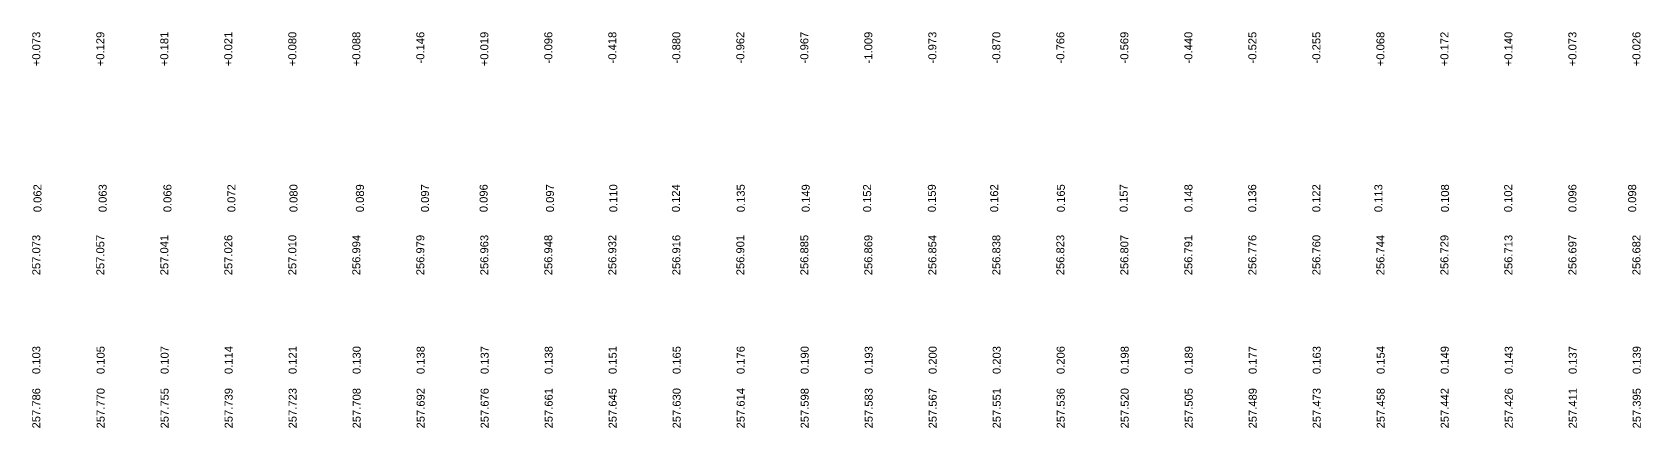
# Model space of a CAD drawing. Header units: feet. Extents: x 32905 to 38206, y -6633 to -4867.
# Drawn here: x 33999 to 34501, y -6633 to -6509 of the extents above; entities that cross this region are included whole.
import ezdxf
from ezdxf.enums import TextEntityAlignment as Align

# ---------------------------------------------------------------- set-up
doc = ezdxf.new("R2010")
doc.units = ezdxf.units.FT
doc.header["$MEASUREMENT"] = 0
for name, color, linetype, lineweight in [('LS CUT FILL', 10, 'Continuous', 0), ('LS PFL-EFL', 10, 'Continuous', 0), ('LS PRL-ERL', 10, 'Continuous', 0), ('LS PRO FL', 10, 'Continuous', 0), ('LS PRO. RL', 10, 'Continuous', 0)]:
    doc.layers.add(name, color=color, linetype=linetype, lineweight=lineweight)
doc.styles.get("Standard").update_dxf_attribs({"font": 'arial.ttf'})
doc.styles.add('Style-Arial', font='arial.ttf')

msp = doc.modelspace()

# ---------------------------------------------------------------- texts
at = {"layer": 'LS CUT FILL', "color": 1, "lineweight": 0, "style": 'Style-Arial'}
for s, p in [('+0.073', (34000, -6509.35)), ('+0.129', (34020, -6509.35)), ('+0.181', (34040, -6509.35)), ('+0.021', (34060, -6509.35)), ('+0.080', (34080, -6509.35)), ('+0.088', (34100, -6509.35)), ('-0.146', (34120, -6509.35)), ('+0.019', (34140, -6509.35)), ('-0.096', (34160, -6509.35)), ('-0.418', (34180, -6509.35)), ('-0.880', (34200, -6509.35)), ('-0.962', (34220, -6509.35)), ('-0.967', (34240, -6509.35)), ('-1.009', (34260, -6509.35)), ('-0.973', (34280, -6509.35)), ('-0.870', (34300, -6509.35)), ('-0.766', (34320, -6509.35)), ('-0.569', (34340, -6509.35)), ('-0.440', (34360, -6509.35)), ('-0.525', (34380, -6509.35)), ('-0.255', (34400, -6509.35)), ('+0.068', (34420.01, -6509.35)), ('+0.172', (34440.01, -6509.35)), ('+0.140', (34460.01, -6509.35)), ('+0.073', (34480.01, -6509.35)), ('+0.026', (34500.01, -6509.35))]:
    msp.add_text(s, height=2.5, rotation=90, dxfattribs=at).set_placement(p, align=Align.MIDDLE_RIGHT)
at = {"layer": 'LS PFL-EFL'}
for s, p in [('0.062', (34001.62, -6565.76)), ('0.063', (34021.98, -6565.76)), ('0.066', (34042.23, -6565.76)), ('0.072', (34062.22, -6565.76)), ('0.080', (34081.62, -6565.76)), ('0.089', (34102.37, -6565.76)), ('0.097', (34122.71, -6565.76)), ('0.096', (34141.03, -6565.76)), ('0.097', (34161.77, -6565.76)), ('0.110', (34181.56, -6565.76)), ('0.124', (34201.12, -6565.76)), ('0.135', (34221.38, -6565.76)), ('0.149', (34241.68, -6565.76)), ('0.152', (34260.88, -6565.76)), ('0.159', (34281.09, -6565.76)), ('0.162', (34300.58, -6565.76)), ('0.165', (34321.4, -6565.76)), ('0.157', (34341.03, -6565.76)), ('0.148', (34361.28, -6565.76)), ('0.136', (34381.2, -6565.76)), ('0.122', (34401.23, -6565.76)), ('0.113', (34420.63, -6565.76)), ('0.108', (34441.43, -6565.76)), ('0.102', (34461.19, -6565.76)), ('0.096', (34481.26, -6565.76)), ('0.098', (34499.93, -6565.76))]:
    msp.add_text(s, height=2.5, rotation=90, dxfattribs=at).set_placement(p)
at = {"layer": 'LS PRL-ERL'}
for s, p in [('0.103', (34001.25, -6616.35)), ('0.105', (34021.35, -6616.35)), ('0.107', (34041.35, -6616.35)), ('0.114', (34061.35, -6616.35)), ('0.121', (34081.35, -6616.35)), ('0.130', (34101.35, -6616.35)), ('0.138', (34121.35, -6616.35)), ('0.137', (34141.35, -6616.35)), ('0.138', (34161.35, -6616.35)), ('0.151', (34181.35, -6616.35)), ('0.165', (34201.35, -6616.35)), ('0.176', (34221.35, -6616.35)), ('0.190', (34241.35, -6616.35)), ('0.193', (34261.35, -6616.35)), ('0.200', (34281.35, -6616.35)), ('0.203', (34301.35, -6616.35)), ('0.206', (34321.35, -6616.35)), ('0.198', (34341.35, -6616.35)), ('0.189', (34361.35, -6616.35)), ('0.177', (34381.35, -6616.35)), ('0.163', (34401.35, -6616.35)), ('0.154', (34421.35, -6616.35)), ('0.149', (34441.35, -6616.35)), ('0.143', (34461.35, -6616.35)), ('0.137', (34481.35, -6616.35)), ('0.139', (34501.35, -6616.35))]:
    msp.add_text(s, height=2.5, rotation=90, dxfattribs=at).set_placement(p)
at = {"layer": 'LS PRO FL', "color": 1, "lineweight": 0, "style": 'Style-Arial'}
for s, p in [('257.073', (34000, -6572.85)), ('257.057', (34020, -6572.85)), ('257.041', (34040, -6572.85)), ('257.026', (34060, -6572.85)), ('257.010', (34080, -6572.85)), ('256.994', (34100, -6572.85)), ('256.979', (34120, -6572.85)), ('256.963', (34140, -6572.85)), ('256.948', (34160, -6572.85)), ('256.932', (34180, -6572.85)), ('256.916', (34200, -6572.85)), ('256.901', (34220, -6572.85)), ('256.885', (34240, -6572.85)), ('256.869', (34260, -6572.85)), ('256.854', (34280, -6572.85)), ('256.838', (34300, -6572.85)), ('256.823', (34320, -6572.85)), ('256.807', (34340, -6572.85)), ('256.791', (34360, -6572.85)), ('256.776', (34380, -6572.85)), ('256.760', (34400, -6572.85)), ('256.744', (34420.01, -6572.85)), ('256.729', (34440.01, -6572.85)), ('256.713', (34460.01, -6572.85)), ('256.697', (34480.01, -6572.85)), ('256.682', (34500.01, -6572.85))]:
    msp.add_text(s, height=2.5, rotation=90, dxfattribs=at).set_placement(p, align=Align.MIDDLE_RIGHT)
at = {"layer": 'LS PRO. RL'}
for s, p in [('257.786', (34001.25, -6633.35)), ('257.770', (34021.35, -6633.35)), ('257.755', (34041.35, -6633.35)), ('257.739', (34061.35, -6633.35)), ('257.723', (34081.35, -6633.35)), ('257.708', (34101.35, -6633.35)), ('257.692', (34121.35, -6633.35)), ('257.676', (34141.35, -6633.35)), ('257.661', (34161.35, -6633.35)), ('257.645', (34181.35, -6633.35)), ('257.630', (34201.35, -6633.35)), ('257.614', (34221.35, -6633.35)), ('257.598', (34241.35, -6633.35)), ('257.583', (34261.35, -6633.35)), ('257.567', (34281.35, -6633.35)), ('257.551', (34301.35, -6633.35)), ('257.536', (34321.35, -6633.35)), ('257.520', (34341.35, -6633.35)), ('257.505', (34361.35, -6633.35)), ('257.489', (34381.35, -6633.35)), ('257.473', (34401.35, -6633.35)), ('257.458', (34421.35, -6633.35)), ('257.442', (34441.35, -6633.35)), ('257.426', (34461.35, -6633.35)), ('257.411', (34481.35, -6633.35)), ('257.395', (34501.35, -6633.35))]:
    msp.add_text(s, height=2.5, rotation=90, dxfattribs=at).set_placement(p)

doc.saveas('drawing.dxf')
